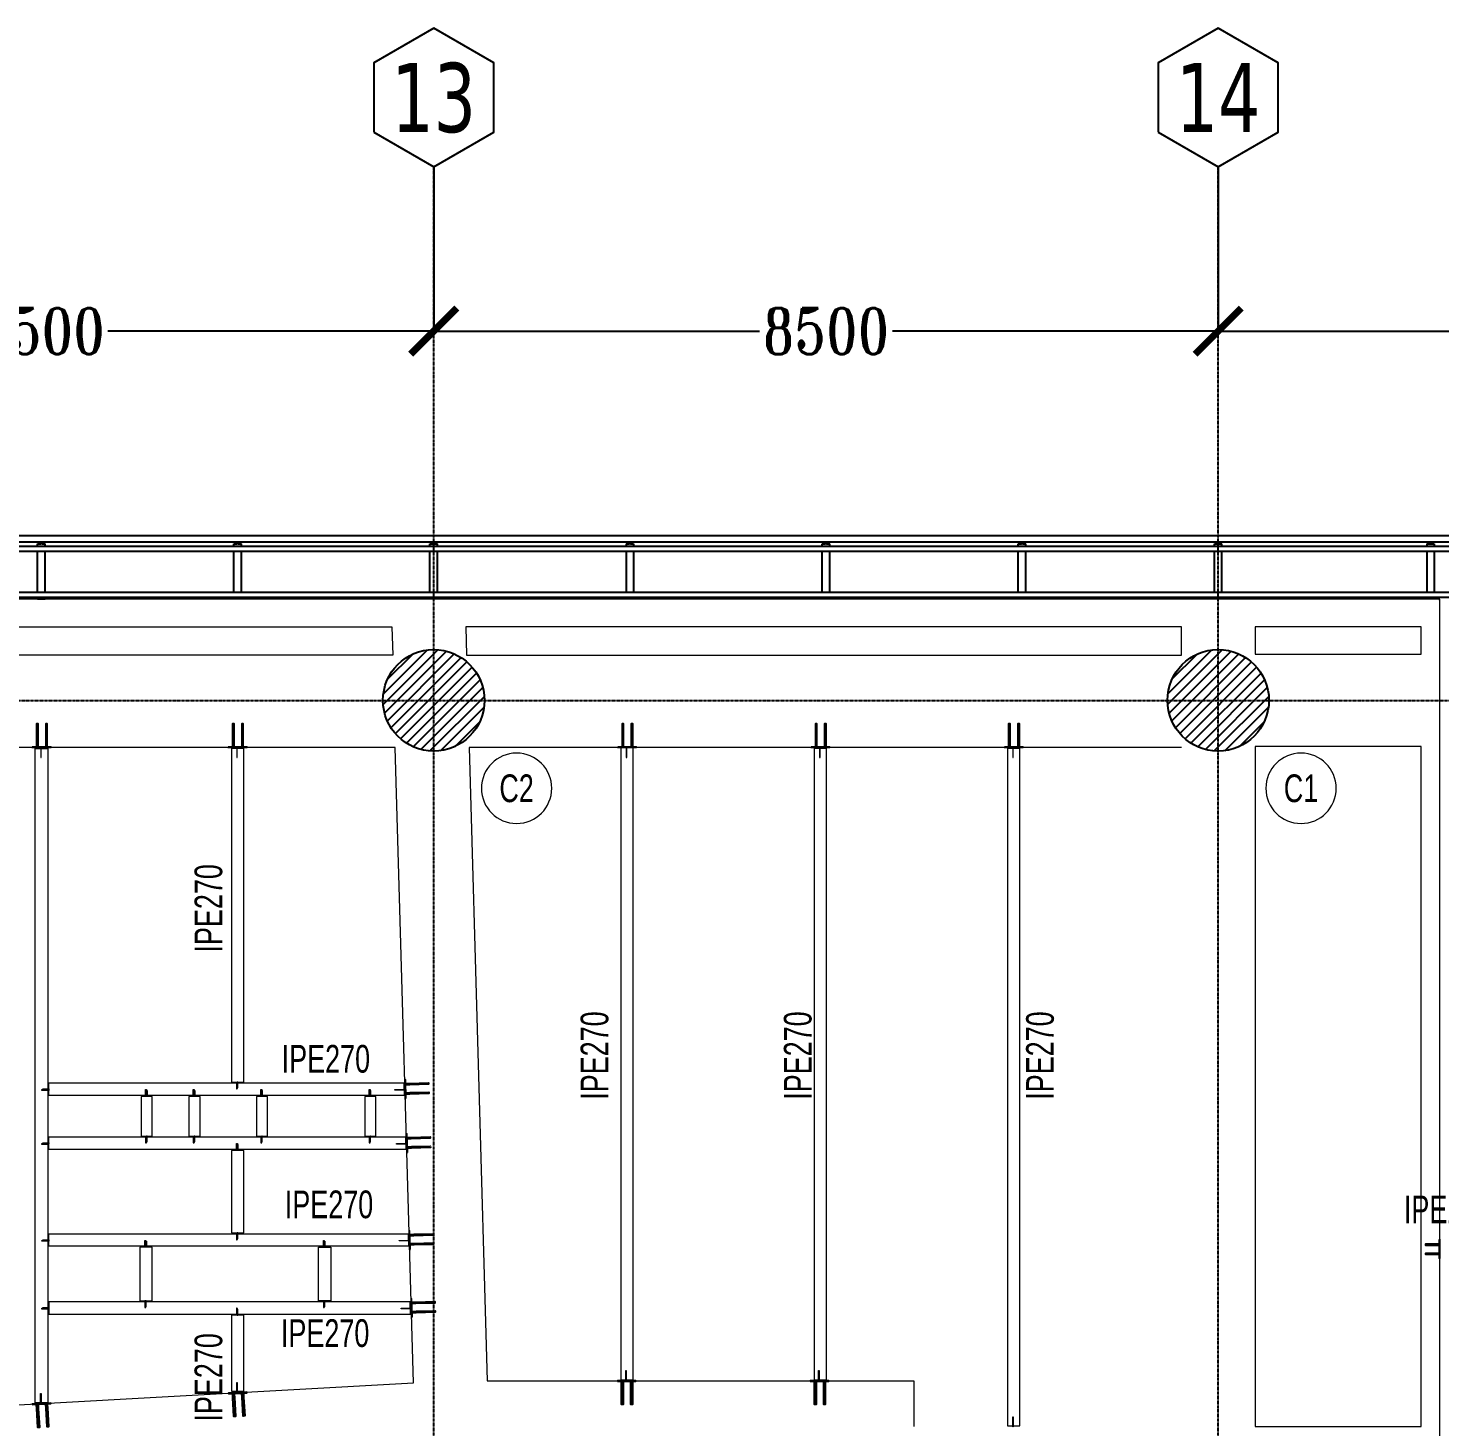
# Model space of a CAD drawing. Header units: millimetres. Extents: x -6598 to 74598, y -11659 to 33736.
# Drawn here: x 46606 to 61901, y 17631 to 32781 of the extents above; entities that cross this region are included whole.
import ezdxf
from ezdxf.enums import TextEntityAlignment as Align

# ---------------------------------------------------------------- set-up
doc = ezdxf.new("R2010")
doc.units = ezdxf.units.MM
doc.header["$LTSCALE"] = 0.95
doc.linetypes.add('DXK_LINE_DOT3', pattern=[5.9187, 2.979, -0.9799, 0.9799, -0.9799])
for name, color, linetype, lineweight in [('0-2', 250, 'Continuous', 5), ('E_COLUMNAS-4', 1, 'Continuous', 25), ('E_TEXTO', 3, 'Continuous', 9), ('E_VIGAS', 7, 'Continuous', 9), ('E_VIGAS-1', 5, 'Continuous', 25), ('E_VIGAS-2', 10, 'Continuous', 25), ('E_VIGAS-3', 5, 'Continuous', 25), ('HCB-VIGAS', 4, 'Continuous', 15)]:
    doc.layers.add(name, color=color, linetype=linetype, lineweight=lineweight)
for name, color, linetype in [('COTAS', 8, 'Continuous'), ('HCB-ACH_PANT', 253, 'Continuous'), ('HCB-EJES', 1, 'Continuous'), ('HCB-PLATINAS', 5, 'Continuous'), ('HCB-ROTULOS', 2, 'Continuous')]:
    doc.layers.add(name, color=color, linetype=linetype)
doc.styles.add('Arial Narrow', font='', dxfattribs={"width": 0.85, "height": 0.3})
doc.styles.add('ROMANT', font='romant.shx', dxfattribs={"width": 0.8})
doc.styles.add('VERDANA', font='verdana.ttf')
doc.styles.get('Arial Narrow').set_extended_font_data('Arial Narrow')
doc.dimstyles.new('1.125', dxfattribs={"dimscale": 0, "dimtxt": 500, "dimasz": 500, "dimexe": 4, "dimexo": 4, "dimgap": 15, "dimtad": 0, "dimdec": 0, "dimzin": 4, "dimdsep": 46, "dimtxsty": 'ROMANT', "dimblk": 'ARCHTICK', "dimcen": -10, "dimclrd": 256, "dimclrt": 3, "dimadec": 0, "dimazin": 0, "dimtfac": 1, "dimtdec": 0, "dimtix": 1, "dimtmove": 0, "dimatfit": 0, "dimldrblk": 'OBLIQUE', "dimfxl": 0.05, "dimtolj": 1, "dimtzin": 0, "dimarcsym": 0})

# ---------------------------------------------------------------- blocks, each defined once
blk = doc.blocks.new('_ArchTick')
at = {"color": 0, "linetype": 'ByBlock', "const_width": 0.15}
blk.add_lwpolyline([(-0.5, -0.5), (0.5, 0.5)], dxfattribs=at)
blk = doc.blocks.new('*D110')
at = {"layer": 'COTAS', "color": 0, "lineweight": -2, "transparency": 16777216}
for p, q in [((42500, 31277), (42500, 29496)), ((51000, 31277), (51000, 29496))]:
    blk.add_line(p, q, dxfattribs=at)
at = {"layer": 'COTAS', "lineweight": -2, "transparency": 16777216}
for p, q in [((42500, 29500), (46030, 29500)), ((51000, 29500), (47470, 29500))]:
    blk.add_line(p, q, dxfattribs=at)
at = {"layer": 'Defpoints', "color": 0, "transparency": 16777216}
for p in [(42500, 31281), (51000, 31281), (42500, 29500)]:
    blk.add_point(p, dxfattribs=at)
at = {"layer": 'COTAS', "lineweight": -2, "transparency": 16777216, "xscale": 500, "yscale": 500, "zscale": 500, "rotation": 180}
blk.add_blockref('_ArchTick', (42500, 29500), dxfattribs=at)
at = {"layer": 'COTAS', "lineweight": -2, "transparency": 16777216, "xscale": 500, "yscale": 500, "zscale": 500}
blk.add_blockref('_ArchTick', (51000, 29500), dxfattribs=at)
at = {"layer": 'COTAS', "color": 3, "transparency": 16777216, "insert": (46750, 29500), "char_height": 500, "attachment_point": 5, "style": 'ROMANT'}
blk.add_mtext('\\A1;8500', dxfattribs=at)
blk = doc.blocks.new('_Oblique')
at = {"color": 0, "linetype": 'ByBlock', "lineweight": -2}
blk.add_line((-0.5, -0.5), (0.5, 0.5), dxfattribs=at)
blk = doc.blocks.new('*D111')
at = {"layer": 'COTAS', "color": 0, "lineweight": -2, "transparency": 16777216}
for p, q in [((51000, 31277), (51000, 29496)), ((59500, 31277), (59500, 29496))]:
    blk.add_line(p, q, dxfattribs=at)
at = {"layer": 'COTAS', "lineweight": -2, "transparency": 16777216}
for p, q in [((51000, 29500), (54530, 29500)), ((59500, 29500), (55970, 29500))]:
    blk.add_line(p, q, dxfattribs=at)
at = {"layer": 'Defpoints', "color": 0, "transparency": 16777216}
for p in [(51000, 31281), (59500, 31281), (51000, 29500)]:
    blk.add_point(p, dxfattribs=at)
at = {"layer": 'COTAS', "lineweight": -2, "transparency": 16777216, "xscale": 500, "yscale": 500, "zscale": 500, "rotation": 180}
blk.add_blockref('_ArchTick', (51000, 29500), dxfattribs=at)
at = {"layer": 'COTAS', "lineweight": -2, "transparency": 16777216, "xscale": 500, "yscale": 500, "zscale": 500}
blk.add_blockref('_ArchTick', (59500, 29500), dxfattribs=at)
at = {"layer": 'COTAS', "color": 3, "transparency": 16777216, "insert": (55250, 29500), "char_height": 500, "attachment_point": 5, "style": 'ROMANT'}
blk.add_mtext('\\A1;8500', dxfattribs=at)
blk = doc.blocks.new('*D112')
at = {"layer": 'COTAS', "color": 0, "lineweight": -2, "transparency": 16777216}
for p, q in [((59500, 31277), (59500, 29496)), ((68000, 31277), (68000, 29496))]:
    blk.add_line(p, q, dxfattribs=at)
at = {"layer": 'COTAS', "lineweight": -2, "transparency": 16777216}
for p, q in [((59500, 29500), (63030, 29500)), ((68000, 29500), (64470, 29500))]:
    blk.add_line(p, q, dxfattribs=at)
at = {"layer": 'Defpoints', "color": 0, "transparency": 16777216}
for p in [(59500, 31281), (68000, 31281), (68000, 29500)]:
    blk.add_point(p, dxfattribs=at)
at = {"layer": 'COTAS', "lineweight": -2, "transparency": 16777216, "xscale": 500, "yscale": 500, "zscale": 500, "rotation": 180}
blk.add_blockref('_ArchTick', (59500, 29500), dxfattribs=at)
at = {"layer": 'COTAS', "lineweight": -2, "transparency": 16777216, "xscale": 500, "yscale": 500, "zscale": 500}
blk.add_blockref('_ArchTick', (68000, 29500), dxfattribs=at)
at = {"layer": 'COTAS', "color": 3, "transparency": 16777216, "insert": (63750, 29500), "char_height": 500, "attachment_point": 5, "style": 'ROMANT'}
blk.add_mtext('\\A1;8500', dxfattribs=at)
blk = doc.blocks.new('EST_SFM_VIGA-METALICA-SECCION-C - EST_SFM_VIGA-METALICA-UPN160-1604346-PLANTA TIPO PISO 18 A PISO 23')
at = {"layer": 'E_VIGAS-1'}
for p, q in [((30.11, 0.018), (-30.277, 0.018)), ((-30.272, -0.047), (30.104, -0.047))]:
    blk.add_line(p, q, dxfattribs=at)
blk = doc.blocks.new('EST_SFM_VIGA-METALICA-SECCION-C - EST_SFM_VIGA-METALICA-UPN100-1526554-PLANTA TIPO PISO 18 A PISO 23')
at = {"layer": 'E_VIGAS-2'}
for p, q in [((34.942, 0.018), (-34.929, 0.018)), ((-34.929, -0.032), (34.942, -0.032))]:
    blk.add_line(p, q, dxfattribs=at)
blk = doc.blocks.new('EST_SFM_VIGA-METALICA-SECCION-C - EST_SFM_VIGA-METALICA-UPN100-1526616-PLANTA TIPO PISO 18 A PISO 23')
at = {"layer": 'E_VIGAS-2'}
for p, q in [((34.044, 0.032), (-34.827, 0.032)), ((-34.827, -0.018), (34.044, -0.018))]:
    blk.add_line(p, q, dxfattribs=at)
blk = doc.blocks.new('DCTIB_CNI_EST_MOD-1A-FAC_0001_rvt-2-PLANTA TIPO PISO 18 A PISO 23')
at = {"layer": 'E_VIGAS-1'}
for p, q in [((-27.454, 167.859), (-27.426, 167.859)), ((-27.454, 167.858), (-27.454, 167.859)), ((-27.372, 167.858), (-27.454, 167.858)), ((-27.454, 167.83), (-27.454, 167.858)), ((-27.415, 167.864), (-27.415, 167.878)), ((-27.415, 167.859), (-27.415, 167.864)), ((-27.41, 167.878), (-27.41, 167.864)), ((-27.41, 167.864), (-27.41, 167.859)), ((-27.399, 167.859), (-27.372, 167.859)), ((-27.372, 167.859), (-27.372, 167.858)), ((-27.372, 167.83), (-27.372, 167.858)), ((-25.328, 167.859), (-25.3, 167.859)), ((-25.328, 167.858), (-25.328, 167.859)), ((-25.246, 167.858), (-25.328, 167.858)), ((-25.328, 167.83), (-25.328, 167.858)), ((-25.29, 167.864), (-25.29, 167.878)), ((-25.29, 167.859), (-25.29, 167.864)), ((-25.285, 167.878), (-25.285, 167.864)), ((-25.285, 167.864), (-25.285, 167.859)), ((-25.274, 167.859), (-25.246, 167.859)), ((-25.246, 167.859), (-25.246, 167.858)), ((-25.246, 167.83), (-25.246, 167.858)), ((-23.203, 167.859), (-23.175, 167.859)), ((-23.203, 167.858), (-23.203, 167.859)), ((-23.121, 167.858), (-23.203, 167.858)), ((-23.203, 167.83), (-23.203, 167.858)), ((-23.164, 167.864), (-23.164, 167.878)), ((-23.164, 167.859), (-23.164, 167.864)), ((-23.159, 167.878), (-23.159, 167.864)), ((-23.159, 167.864), (-23.159, 167.859)), ((-23.149, 167.859), (-23.121, 167.859)), ((-23.121, 167.859), (-23.121, 167.858)), ((-23.121, 167.83), (-23.121, 167.858)), ((-21.078, 167.858), (-21.078, 167.859)), ((-21.078, 167.859), (-21.05, 167.859)), ((-20.996, 167.858), (-21.078, 167.858)), ((-21.078, 167.858), (-21.078, 167.83)), ((-21.04, 167.864), (-21.04, 167.878)), ((-21.04, 167.859), (-21.04, 167.864)), ((-21.035, 167.878), (-21.035, 167.864)), ((-21.035, 167.864), (-21.035, 167.859)), ((-21.024, 167.859), (-20.996, 167.859)), ((-20.996, 167.859), (-20.996, 167.858)), ((-20.996, 167.858), (-20.996, 167.83)), ((-18.953, 167.859), (-18.925, 167.859)), ((-18.953, 167.858), (-18.953, 167.859)), ((-18.871, 167.858), (-18.953, 167.858)), ((-18.953, 167.83), (-18.953, 167.858)), ((-18.915, 167.864), (-18.915, 167.878)), ((-18.915, 167.859), (-18.915, 167.864)), ((-18.91, 167.878), (-18.91, 167.864)), ((-18.91, 167.864), (-18.91, 167.859)), ((-18.899, 167.859), (-18.871, 167.859)), ((-18.871, 167.859), (-18.871, 167.858)), ((-18.871, 167.83), (-18.871, 167.858)), ((-16.828, 167.859), (-16.8, 167.859)), ((-16.828, 167.858), (-16.828, 167.859)), ((-16.746, 167.858), (-16.828, 167.858)), ((-16.828, 167.83), (-16.828, 167.858)), ((-16.79, 167.864), (-16.79, 167.878)), ((-16.79, 167.859), (-16.79, 167.864)), ((-16.785, 167.878), (-16.785, 167.864)), ((-16.785, 167.864), (-16.785, 167.859)), ((-16.774, 167.859), (-16.746, 167.859)), ((-16.746, 167.859), (-16.746, 167.858)), ((-16.746, 167.83), (-16.746, 167.858)), ((-14.703, 167.859), (-14.675, 167.859)), ((-14.703, 167.858), (-14.703, 167.859)), ((-14.703, 167.858), (-14.621, 167.858)), ((-14.621, 167.858), (-14.703, 167.858)), ((-14.703, 167.83), (-14.703, 167.858)), ((-14.665, 167.864), (-14.665, 167.878)), ((-14.665, 167.859), (-14.665, 167.864)), ((-14.66, 167.878), (-14.66, 167.864)), ((-14.66, 167.864), (-14.66, 167.859)), ((-14.649, 167.859), (-14.621, 167.859)), ((-14.621, 167.859), (-14.621, 167.858)), ((-14.621, 167.83), (-14.621, 167.858)), ((-12.403, 167.858), (-12.403, 167.859)), ((-12.403, 167.859), (-12.375, 167.859)), ((-12.403, 167.858), (-12.321, 167.858)), ((-12.321, 167.858), (-12.403, 167.858)), ((-12.403, 167.858), (-12.403, 167.83)), ((-12.364, 167.864), (-12.364, 167.878)), ((-12.364, 167.859), (-12.364, 167.864)), ((-12.359, 167.878), (-12.359, 167.864)), ((-12.359, 167.864), (-12.359, 167.859)), ((-12.349, 167.859), (-12.321, 167.859)), ((-12.321, 167.859), (-12.321, 167.858)), ((-12.321, 167.858), (-12.321, 167.83)), ((-27.454, 167.33), (-27.454, 167.78)), ((-27.372, 167.33), (-27.372, 167.78)), ((-25.328, 167.33), (-25.328, 167.78)), ((-25.246, 167.33), (-25.246, 167.78)), ((-23.203, 167.33), (-23.203, 167.78)), ((-23.121, 167.33), (-23.121, 167.78)), ((-21.078, 167.78), (-21.078, 167.33)), ((-20.996, 167.78), (-20.996, 167.33)), ((-18.953, 167.33), (-18.953, 167.78)), ((-18.871, 167.33), (-18.871, 167.78)), ((-16.828, 167.33), (-16.828, 167.78)), ((-16.746, 167.33), (-16.746, 167.78)), ((-14.703, 167.33), (-14.703, 167.78)), ((-14.621, 167.33), (-14.621, 167.78)), ((-12.403, 167.78), (-12.403, 167.33)), ((-12.321, 167.78), (-12.321, 167.33)), ((-27.454, 167.26), (-27.454, 167.28)), ((-27.372, 167.26), (-27.454, 167.26)), ((-27.372, 167.26), (-27.372, 167.28)), ((-25.328, 167.263), (-25.328, 167.28)), ((-25.246, 167.263), (-25.328, 167.263)), ((-25.246, 167.263), (-25.246, 167.28)), ((-23.203, 167.263), (-23.203, 167.28)), ((-23.121, 167.263), (-23.203, 167.263)), ((-23.121, 167.263), (-23.121, 167.28)), ((-21.078, 167.28), (-21.078, 167.263)), ((-20.996, 167.263), (-21.078, 167.263)), ((-20.996, 167.28), (-20.996, 167.263)), ((-18.953, 167.263), (-18.953, 167.28)), ((-18.871, 167.263), (-18.953, 167.263)), ((-18.871, 167.263), (-18.871, 167.28)), ((-16.828, 167.263), (-16.828, 167.28)), ((-16.746, 167.263), (-16.828, 167.263)), ((-16.746, 167.263), (-16.746, 167.28)), ((-14.703, 167.263), (-14.703, 167.28)), ((-14.621, 167.263), (-14.703, 167.263)), ((-14.621, 167.263), (-14.621, 167.28)), ((-12.403, 167.28), (-12.403, 167.263)), ((-12.321, 167.263), (-12.403, 167.263)), ((-12.321, 167.28), (-12.321, 167.263))]:
    blk.add_line(p, q, dxfattribs=at)
for points, knots in [([(-27.415, 167.864), (-27.415, 167.863), (-27.415, 167.862), (-27.417, 167.86), (-27.419, 167.86), (-27.42, 167.859), (-27.421, 167.859), (-27.423, 167.859), (-27.424, 167.859), (-27.426, 167.859)], [0, 0, 0, 0, 0.285714, 0.428571, 0.571429, 0.678571, 0.732143, 0.785714, 1, 1, 1, 1]), ([(-27.426, 167.859), (-27.425, 167.859), (-27.423, 167.859), (-27.421, 167.859), (-27.419, 167.86), (-27.417, 167.86), (-27.415, 167.862), (-27.415, 167.863), (-27.415, 167.864)], [0, 0, 0, 0, 0.142857, 0.285714, 0.428571, 0.571429, 0.785714, 1, 1, 1, 1]), ([(-27.41, 167.864), (-27.41, 167.863), (-27.41, 167.862), (-27.408, 167.86), (-27.407, 167.86), (-27.405, 167.859), (-27.404, 167.859), (-27.402, 167.859), (-27.401, 167.859), (-27.399, 167.859)], [0, 0, 0, 0, 0.285714, 0.428571, 0.571429, 0.678571, 0.732143, 0.785714, 1, 1, 1, 1]), ([(-27.399, 167.859), (-27.4, 167.859), (-27.402, 167.859), (-27.404, 167.859), (-27.406, 167.86), (-27.408, 167.86), (-27.41, 167.862), (-27.41, 167.863), (-27.41, 167.864)], [0, 0, 0, 0, 0.142857, 0.285714, 0.428571, 0.571429, 0.785714, 1, 1, 1, 1]), ([(-25.29, 167.864), (-25.29, 167.863), (-25.29, 167.862), (-25.292, 167.86), (-25.293, 167.86), (-25.295, 167.859), (-25.296, 167.859), (-25.297, 167.859), (-25.299, 167.859), (-25.3, 167.859)], [0, 0, 0, 0, 0.285714, 0.428571, 0.571429, 0.678571, 0.732143, 0.785714, 1, 1, 1, 1]), ([(-25.3, 167.859), (-25.299, 167.859), (-25.298, 167.859), (-25.295, 167.859), (-25.293, 167.86), (-25.291, 167.86), (-25.29, 167.862), (-25.29, 167.863), (-25.29, 167.864)], [0, 0, 0, 0, 0.142857, 0.285714, 0.428571, 0.571429, 0.785714, 1, 1, 1, 1]), ([(-25.285, 167.864), (-25.285, 167.863), (-25.284, 167.862), (-25.283, 167.86), (-25.281, 167.86), (-25.28, 167.859), (-25.279, 167.859), (-25.277, 167.859), (-25.275, 167.859), (-25.274, 167.859)], [0, 0, 0, 0, 0.285714, 0.428571, 0.571429, 0.678571, 0.732143, 0.785714, 1, 1, 1, 1]), ([(-25.274, 167.859), (-25.275, 167.859), (-25.276, 167.859), (-25.279, 167.859), (-25.281, 167.86), (-25.283, 167.86), (-25.284, 167.862), (-25.285, 167.863), (-25.285, 167.864)], [0, 0, 0, 0, 0.142857, 0.285714, 0.428571, 0.571429, 0.785714, 1, 1, 1, 1]), ([(-23.164, 167.864), (-23.164, 167.863), (-23.165, 167.862), (-23.166, 167.86), (-23.168, 167.86), (-23.169, 167.859), (-23.17, 167.859), (-23.172, 167.859), (-23.174, 167.859), (-23.175, 167.859)], [0, 0, 0, 0, 0.285714, 0.428571, 0.571429, 0.678571, 0.732143, 0.785714, 1, 1, 1, 1]), ([(-23.175, 167.859), (-23.174, 167.859), (-23.173, 167.859), (-23.17, 167.859), (-23.168, 167.86), (-23.166, 167.86), (-23.165, 167.862), (-23.164, 167.863), (-23.164, 167.864)], [0, 0, 0, 0, 0.142857, 0.285714, 0.428571, 0.571429, 0.785714, 1, 1, 1, 1]), ([(-23.159, 167.864), (-23.159, 167.863), (-23.159, 167.862), (-23.157, 167.86), (-23.156, 167.86), (-23.154, 167.859), (-23.153, 167.859), (-23.152, 167.859), (-23.15, 167.859), (-23.149, 167.859)], [0, 0, 0, 0, 0.285714, 0.428571, 0.571429, 0.678571, 0.732143, 0.785714, 1, 1, 1, 1]), ([(-23.149, 167.859), (-23.15, 167.859), (-23.151, 167.859), (-23.154, 167.859), (-23.156, 167.86), (-23.158, 167.86), (-23.159, 167.862), (-23.159, 167.863), (-23.159, 167.864)], [0, 0, 0, 0, 0.142857, 0.285714, 0.428571, 0.571429, 0.785714, 1, 1, 1, 1]), ([(-21.05, 167.859), (-21.049, 167.859), (-21.048, 167.859), (-21.045, 167.859), (-21.043, 167.86), (-21.041, 167.86), (-21.04, 167.862), (-21.04, 167.863), (-21.04, 167.864)], [0, 0, 0, 0, 0.142857, 0.285714, 0.428571, 0.571429, 0.785714, 1, 1, 1, 1]), ([(-21.04, 167.864), (-21.04, 167.863), (-21.04, 167.862), (-21.042, 167.86), (-21.043, 167.86), (-21.045, 167.859), (-21.046, 167.859), (-21.047, 167.859), (-21.049, 167.859), (-21.05, 167.859)], [0, 0, 0, 0, 0.285714, 0.428571, 0.571429, 0.678571, 0.732143, 0.785714, 1, 1, 1, 1]), ([(-21.024, 167.859), (-21.025, 167.859), (-21.026, 167.859), (-21.029, 167.859), (-21.031, 167.86), (-21.033, 167.86), (-21.034, 167.862), (-21.035, 167.863), (-21.035, 167.864)], [0, 0, 0, 0, 0.142857, 0.285714, 0.428571, 0.571429, 0.785714, 1, 1, 1, 1]), ([(-21.035, 167.864), (-21.035, 167.863), (-21.034, 167.862), (-21.033, 167.86), (-21.031, 167.86), (-21.03, 167.859), (-21.029, 167.859), (-21.027, 167.859), (-21.025, 167.859), (-21.024, 167.859)], [0, 0, 0, 0, 0.285714, 0.428571, 0.571429, 0.678571, 0.732143, 0.785714, 1, 1, 1, 1]), ([(-18.915, 167.864), (-18.915, 167.863), (-18.915, 167.862), (-18.917, 167.86), (-18.918, 167.86), (-18.92, 167.859), (-18.921, 167.859), (-18.922, 167.859), (-18.924, 167.859), (-18.925, 167.859)], [0, 0, 0, 0, 0.285714, 0.428571, 0.571429, 0.678571, 0.732143, 0.785714, 1, 1, 1, 1]), ([(-18.925, 167.859), (-18.924, 167.859), (-18.923, 167.859), (-18.92, 167.859), (-18.918, 167.86), (-18.916, 167.86), (-18.915, 167.862), (-18.915, 167.863), (-18.915, 167.864)], [0, 0, 0, 0, 0.142857, 0.285714, 0.428571, 0.571429, 0.785714, 1, 1, 1, 1]), ([(-18.91, 167.864), (-18.91, 167.863), (-18.909, 167.862), (-18.908, 167.86), (-18.906, 167.86), (-18.905, 167.859), (-18.904, 167.859), (-18.902, 167.859), (-18.9, 167.859), (-18.899, 167.859)], [0, 0, 0, 0, 0.285714, 0.428571, 0.571429, 0.678571, 0.732143, 0.785714, 1, 1, 1, 1]), ([(-18.899, 167.859), (-18.9, 167.859), (-18.901, 167.859), (-18.904, 167.859), (-18.906, 167.86), (-18.908, 167.86), (-18.909, 167.862), (-18.91, 167.863), (-18.91, 167.864)], [0, 0, 0, 0, 0.142857, 0.285714, 0.428571, 0.571429, 0.785714, 1, 1, 1, 1]), ([(-16.79, 167.864), (-16.79, 167.863), (-16.79, 167.862), (-16.792, 167.86), (-16.793, 167.86), (-16.795, 167.859), (-16.796, 167.859), (-16.797, 167.859), (-16.799, 167.859), (-16.8, 167.859)], [0, 0, 0, 0, 0.285714, 0.428571, 0.571429, 0.678571, 0.732143, 0.785714, 1, 1, 1, 1]), ([(-16.8, 167.859), (-16.799, 167.859), (-16.798, 167.859), (-16.795, 167.859), (-16.793, 167.86), (-16.791, 167.86), (-16.79, 167.862), (-16.79, 167.863), (-16.79, 167.864)], [0, 0, 0, 0, 0.142857, 0.285714, 0.428571, 0.571429, 0.785714, 1, 1, 1, 1]), ([(-16.785, 167.864), (-16.785, 167.863), (-16.784, 167.862), (-16.783, 167.86), (-16.781, 167.86), (-16.78, 167.859), (-16.779, 167.859), (-16.777, 167.859), (-16.775, 167.859), (-16.774, 167.859)], [0, 0, 0, 0, 0.285714, 0.428571, 0.571429, 0.678571, 0.732143, 0.785714, 1, 1, 1, 1]), ([(-16.774, 167.859), (-16.775, 167.859), (-16.776, 167.859), (-16.779, 167.859), (-16.781, 167.86), (-16.783, 167.86), (-16.784, 167.862), (-16.785, 167.863), (-16.785, 167.864)], [0, 0, 0, 0, 0.142857, 0.285714, 0.428571, 0.571429, 0.785714, 1, 1, 1, 1]), ([(-14.665, 167.864), (-14.665, 167.863), (-14.665, 167.862), (-14.667, 167.86), (-14.668, 167.86), (-14.67, 167.859), (-14.671, 167.859), (-14.672, 167.859), (-14.674, 167.859), (-14.675, 167.859)], [0, 0, 0, 0, 0.285714, 0.428571, 0.571429, 0.678571, 0.732143, 0.785714, 1, 1, 1, 1]), ([(-14.675, 167.859), (-14.674, 167.859), (-14.673, 167.859), (-14.67, 167.859), (-14.668, 167.86), (-14.666, 167.86), (-14.665, 167.862), (-14.665, 167.863), (-14.665, 167.864)], [0, 0, 0, 0, 0.142857, 0.285714, 0.428571, 0.571429, 0.785714, 1, 1, 1, 1]), ([(-14.66, 167.864), (-14.66, 167.863), (-14.659, 167.862), (-14.658, 167.86), (-14.656, 167.86), (-14.655, 167.859), (-14.654, 167.859), (-14.652, 167.859), (-14.65, 167.859), (-14.649, 167.859)], [0, 0, 0, 0, 0.285714, 0.428571, 0.571429, 0.678571, 0.732143, 0.785714, 1, 1, 1, 1]), ([(-14.649, 167.859), (-14.65, 167.859), (-14.651, 167.859), (-14.654, 167.859), (-14.656, 167.86), (-14.658, 167.86), (-14.659, 167.862), (-14.66, 167.863), (-14.66, 167.864)], [0, 0, 0, 0, 0.142857, 0.285714, 0.428571, 0.571429, 0.785714, 1, 1, 1, 1]), ([(-12.375, 167.859), (-12.374, 167.859), (-12.373, 167.859), (-12.37, 167.859), (-12.368, 167.86), (-12.366, 167.86), (-12.365, 167.862), (-12.364, 167.863), (-12.364, 167.864)], [0, 0, 0, 0, 0.142857, 0.285714, 0.428571, 0.571429, 0.785714, 1, 1, 1, 1]), ([(-12.364, 167.864), (-12.364, 167.863), (-12.365, 167.862), (-12.366, 167.86), (-12.368, 167.86), (-12.369, 167.859), (-12.37, 167.859), (-12.372, 167.859), (-12.374, 167.859), (-12.375, 167.859)], [0, 0, 0, 0, 0.285714, 0.428571, 0.571429, 0.678571, 0.732143, 0.785714, 1, 1, 1, 1]), ([(-12.349, 167.859), (-12.35, 167.859), (-12.351, 167.859), (-12.354, 167.859), (-12.356, 167.86), (-12.358, 167.86), (-12.359, 167.862), (-12.359, 167.863), (-12.359, 167.864)], [0, 0, 0, 0, 0.142857, 0.285714, 0.428571, 0.571429, 0.785714, 1, 1, 1, 1]), ([(-12.359, 167.864), (-12.359, 167.863), (-12.359, 167.862), (-12.357, 167.86), (-12.356, 167.86), (-12.354, 167.859), (-12.353, 167.859), (-12.352, 167.859), (-12.35, 167.859), (-12.349, 167.859)], [0, 0, 0, 0, 0.285714, 0.428571, 0.571429, 0.678571, 0.732143, 0.785714, 1, 1, 1, 1])]:
    blk.add_open_spline(points, degree=3, knots=knots, dxfattribs=at)
for name, p in [('EST_SFM_VIGA-METALICA-SECCION-C - EST_SFM_VIGA-METALICA-UPN160-1604346-PLANTA TIPO PISO 18 A PISO 23', (-40.081, 167.925)), ('EST_SFM_VIGA-METALICA-SECCION-C - EST_SFM_VIGA-METALICA-UPN100-1526554-PLANTA TIPO PISO 18 A PISO 23', (-40.169, 167.812)), ('EST_SFM_VIGA-METALICA-SECCION-C - EST_SFM_VIGA-METALICA-UPN100-1526616-PLANTA TIPO PISO 18 A PISO 23', (-39.77, 167.298))]:
    blk.add_blockref(name, p, dxfattribs=at)
blk = doc.blocks.new('CNI_TAG COLUMNAS CONCRETO MARCA - CNI_COLUMNA CONCRETO-582370-PLANTA TIPO PISO 18 A PISO 23')
at = {"layer": 'E_TEXTO'}
for start, end in [(360, 180), (180, 360)]:
    blk.add_arc((0.00026, -0.00015), 0.00254, start, end, dxfattribs=at)

msp = doc.modelspace()

# ---------------------------------------------------------------- hatches: boundary and pattern name
at = {"layer": 'HCB-ACH_PANT'}
h = msp.add_hatch(dxfattribs=at)
h.set_pattern_fill('ANSI31', color=256, scale=25)
h.set_pattern_definition([(45, (38353.89, -3e-11), (-56.1266, 56.1266), [])])
edge = h.paths.add_edge_path()
edge.add_arc((51000.1, 25500), 550, 0, 360)
h = msp.add_hatch(dxfattribs=at)
h.set_pattern_fill('ANSI31', color=256, scale=25)
h.set_pattern_definition([(45, (46853.89, -3e-11), (-56.1266, 56.1266), [])])
edge = h.paths.add_edge_path()
edge.add_arc((59500.1, 25500), 550, 0, 360)

# ---------------------------------------------------------------- linework, layer by layer
at = {"layer": 'E_COLUMNAS-4'}
for centre in [(51000.1, 25500), (59500.1, 25500)]:
    msp.add_circle(centre, 550, dxfattribs=at)
at = {"layer": 'E_VIGAS', "color": 30, "true_color": 0xf26722}
for points in [[(6101, 26595.9), (6101.1, -1095.9), (61901.3, -1095.8), (61901.2, 26595.9)], [(42801, 25990.1), (42801, 26295.9), (50546.3, 26295.9), (50555, 25990.1)], [(51355.3, 25990.1), (59101.3, 25990.1), (59101.3, 26295.9), (51346.6, 26295.9)], [(59901.3, 26000), (61701.2, 26000), (61701.2, 26295.9), (59901.3, 26295.9)], [(42801, 24990.1), (42801, 17662.7), (50779.9, 18107), (50583.5, 24990.1)], [(59901.3, 25000), (59901.3, 17632.6), (61701.2, 17632.6), (61701.2, 25000)]]:
    msp.add_lwpolyline(points, close=True, dxfattribs=at)
msp.add_lwpolyline([(59101.3, 24990.1), (51383.9, 24990.1), (51579.6, 18130.2), (56201, 18130.2), (56201, 17632.6)], dxfattribs=at)
at = {"layer": 'E_VIGAS-3'}
msp.add_line((61891.4, 26595.9), (61900.3, 26595.9), dxfattribs=at)
at = {"layer": 'HCB-EJES', "linetype": 'DXK_LINE_DOT3'}
for p, q in [((51000.1, -5780.2), (51000.1, 31280.5)), ((59500.1, -5780.2), (59500.1, 31280.5)), ((-5098.2, 25500), (73098.4, 25500))]:
    msp.add_line(p, q, dxfattribs=at)
at = {"layer": 'HCB-PLATINAS', "color": 5}
for points in [[(46700.7, 24997.6), (46704.3, 24996.1), (46707.9, 24997.6), (46710, 24998.4), (46712.3, 25004.1), (46712.3, 25041.6), (46712.3, 25246.1), (46696.3, 25246.1), (46696.3, 25041.6), (46696.3, 25004.1), (46698.7, 24998.4)], [(46800.7, 24997.6), (46804.3, 24996.1), (46807.9, 24997.6), (46810, 24998.4), (46812.3, 25004.1), (46812.3, 25041.6), (46812.3, 25246.1), (46796.3, 25246.1), (46796.3, 25041.6), (46796.3, 25004.1), (46798.7, 24998.4)], [(48824.5, 24997.6), (48828.1, 24996.1), (48831.7, 24997.6), (48833.7, 24998.4), (48836.1, 25004.1), (48836.1, 25041.6), (48836.1, 25246.1), (48820.1, 25246.1), (48820.1, 25041.6), (48820.1, 25004.1), (48822.4, 24998.4)], [(48924.5, 24997.6), (48928.1, 24996.1), (48931.7, 24997.6), (48933.7, 24998.4), (48936.1, 25004.1), (48936.1, 25041.6), (48936.1, 25246.1), (48920.1, 25246.1), (48920.1, 25041.6), (48920.1, 25004.1), (48922.4, 24998.4)], [(53045.1, 24997.6), (53048.7, 24996.1), (53052.4, 24997.6), (53054.4, 24998.4), (53056.7, 25004.1), (53056.7, 25041.6), (53056.7, 25246.1), (53040.7, 25246.1), (53040.7, 25041.6), (53040.7, 25004.1), (53043.1, 24998.4)], [(53145.1, 24997.6), (53148.7, 24996.1), (53152.4, 24997.6), (53154.4, 24998.4), (53156.7, 25004.1), (53156.7, 25041.6), (53156.7, 25246.1), (53140.7, 25246.1), (53140.7, 25041.6), (53140.7, 25004.1), (53143.1, 24998.4)], [(55139.5, 24997.6), (55143.1, 24996.1), (55146.8, 24997.6), (55148.8, 24998.4), (55151.1, 25004.1), (55151.1, 25041.6), (55151.1, 25246.1), (55135.1, 25246.1), (55135.1, 25041.6), (55135.1, 25004.1), (55137.5, 24998.4)], [(55239.5, 24997.6), (55243.1, 24996.1), (55246.8, 24997.6), (55248.8, 24998.4), (55251.1, 25004.1), (55251.1, 25041.6), (55251.1, 25246.1), (55235.1, 25246.1), (55235.1, 25041.6), (55235.1, 25004.1), (55237.5, 24998.4)], [(57233.8, 24997.6), (57237.5, 24996.1), (57241.1, 24997.6), (57243.1, 24998.4), (57245.5, 25004.1), (57245.5, 25041.6), (57245.5, 25246.1), (57229.5, 25246.1), (57229.5, 25041.6), (57229.5, 25004.1), (57231.8, 24998.4)], [(57333.8, 24997.6), (57337.5, 24996.1), (57341.1, 24997.6), (57343.1, 24998.4), (57345.5, 25004.1), (57345.5, 25041.6), (57345.5, 25246.1), (57329.5, 25246.1), (57329.5, 25041.6), (57329.5, 25004.1), (57331.8, 24998.4)], [(50695.3, 21338.3), (50693.7, 21341.9), (50695.1, 21345.6), (50695.9, 21347.6), (50701.5, 21350.1), (50739, 21351.3), (50943.4, 21357.5), (50943.8, 21341.5), (50739.4, 21335.3), (50702, 21334.1), (50696.2, 21336.3)], [(50698.4, 21238.4), (50696.8, 21241.9), (50698.1, 21245.6), (50698.9, 21247.7), (50704.5, 21250.2), (50742, 21251.3), (50946.4, 21257.5), (50946.9, 21241.5), (50742.5, 21235.3), (50705, 21234.2), (50699.3, 21236.4)], [(50698.4, 21238.4), (50696.8, 21241.9), (50698.1, 21245.6), (50698.9, 21247.7), (50704.5, 21250.2), (50742, 21251.3), (50946.4, 21257.5), (50946.9, 21241.5), (50742.5, 21235.3), (50705, 21234.2), (50699.3, 21236.4)], [(50711.9, 20753.2), (50710.3, 20756.8), (50711.7, 20760.5), (50712.5, 20762.5), (50718.1, 20765), (50755.6, 20766.1), (50960, 20771.9), (50960.5, 20755.9), (50756, 20750.1), (50718.6, 20749), (50712.8, 20751.2)], [(50714.8, 20653.3), (50713.2, 20656.8), (50714.6, 20660.5), (50715.4, 20662.6), (50721, 20665.1), (50758.4, 20666.1), (50962.9, 20672), (50963.3, 20656), (50758.9, 20650.1), (50721.4, 20649.1), (50715.7, 20651.3)], [(50714.8, 20653.3), (50713.2, 20656.8), (50714.6, 20660.5), (50715.4, 20662.6), (50721, 20665.1), (50758.4, 20666.1), (50962.9, 20672), (50963.3, 20656), (50758.9, 20650.1), (50721.4, 20649.1), (50715.7, 20651.3)], [(50741.9, 19703.9), (50740.3, 19707.5), (50741.7, 19711.2), (50742.5, 19713.2), (50748, 19715.7), (50785.5, 19716.8), (50989.9, 19722.6), (50990.4, 19706.6), (50786, 19700.8), (50748.5, 19699.7), (50742.8, 19701.9)], [(50744.7, 19604), (50743.1, 19607.5), (50744.5, 19611.2), (50745.3, 19613.3), (50750.9, 19615.8), (50788.4, 19616.8), (50992.8, 19622.7), (50993.3, 19606.7), (50788.8, 19600.8), (50751.4, 19599.8), (50745.6, 19601.9)], [(50744.7, 19604), (50743.1, 19607.5), (50744.5, 19611.2), (50745.3, 19613.3), (50750.9, 19615.8), (50788.4, 19616.8), (50992.8, 19622.7), (50993.3, 19606.7), (50788.8, 19600.8), (50751.4, 19599.8), (50745.6, 19601.9)], [(61893.7, 19607.7), (61895.2, 19604), (61893.7, 19600.4), (61892.8, 19598.4), (61887.2, 19596), (61849.7, 19596), (61751.2, 19596), (61751.2, 19612), (61849.7, 19612), (61887.2, 19612), (61892.8, 19609.7)], [(61893.7, 19507.7), (61895.2, 19504), (61893.7, 19500.4), (61892.8, 19498.4), (61887.2, 19496), (61849.7, 19496), (61751.2, 19496), (61751.2, 19512), (61849.7, 19512), (61887.2, 19512), (61892.8, 19509.7)], [(50762.9, 18968.9), (50761.2, 18972.4), (50762.6, 18976.1), (50763.4, 18978.2), (50769, 18980.7), (50806.5, 18981.7), (51010.9, 18987.6), (51011.4, 18971.6), (50807, 18965.7), (50769.5, 18964.7), (50763.8, 18966.9)], [(50766, 18868.9), (50764.4, 18872.5), (50765.8, 18876.2), (50766.5, 18878.2), (50772.1, 18880.7), (50809.6, 18881.9), (51014, 18888.1), (51014.5, 18872.1), (50810.1, 18865.9), (50772.6, 18864.8), (50766.9, 18866.9)], [(50766, 18868.9), (50764.4, 18872.5), (50765.8, 18876.2), (50766.5, 18878.2), (50772.1, 18880.7), (50809.6, 18881.9), (51014, 18888.1), (51014.5, 18872.1), (50810.1, 18865.9), (50772.6, 18864.8), (50766.9, 18866.9)], [(53040.5, 18122.7), (53044.2, 18124.2), (53047.8, 18122.7), (53049.8, 18121.8), (53052.2, 18116.2), (53052.2, 18078.7), (53052.2, 17874.2), (53036.2, 17874.2), (53036.2, 18078.7), (53036.2, 18116.2), (53038.5, 18121.8)], [(53140.5, 18122.7), (53144.2, 18124.2), (53147.8, 18122.7), (53149.8, 18121.8), (53152.2, 18116.2), (53152.2, 18078.7), (53152.2, 17874.2), (53136.2, 17874.2), (53136.2, 18078.7), (53136.2, 18116.2), (53138.5, 18121.8)], [(55130.5, 18122.7), (55134.2, 18124.2), (55137.8, 18122.7), (55139.8, 18121.8), (55142.2, 18116.2), (55142.2, 18078.7), (55142.2, 17874.2), (55126.2, 17874.2), (55126.2, 18078.7), (55126.2, 18116.2), (55128.5, 18121.8)], [(55230.5, 18122.7), (55234.2, 18124.2), (55237.8, 18122.7), (55239.8, 18121.8), (55242.2, 18116.2), (55242.2, 18078.7), (55242.2, 17874.2), (55226.2, 17874.2), (55226.2, 18078.7), (55226.2, 18116.2), (55228.5, 18121.8)], [(48826.1, 17990.7), (48829.7, 17992.4), (48833.4, 17991.1), (48835.4, 17990.4), (48838.1, 17984.9), (48840.2, 17947.4), (48851.5, 17743.2), (48835.6, 17742.4), (48824.2, 17946.5), (48822.1, 17984), (48824.1, 17989.8)], [(48926, 17996.3), (48929.5, 17998), (48933.2, 17996.7), (48935.3, 17996), (48937.9, 17990.4), (48940, 17953), (48951.4, 17748.8), (48935.4, 17747.9), (48924, 17952.1), (48922, 17989.5), (48924, 17995.3)], [(46701.2, 17872.4), (46704.7, 17874.1), (46708.4, 17872.8), (46710.5, 17872.1), (46713.1, 17866.5), (46715.2, 17829.1), (46726.6, 17624.9), (46710.6, 17624), (46699.2, 17828.2), (46697.2, 17865.7), (46699.2, 17871.4)], [(46801, 17877.9), (46804.5, 17879.6), (46808.2, 17878.3), (46810.3, 17877.6), (46813, 17872.1), (46815.1, 17834.7), (46826.4, 17630.5), (46810.5, 17629.6), (46799.1, 17833.8), (46797, 17871.2), (46799, 17877)]]:
    msp.add_lwpolyline(points, close=True, dxfattribs=at)
at = {"layer": 'HCB-PLATINAS', "color": 4}
for points in [[(46650.2, 24996.1), (46850.2, 24996.1), (46850.2, 24990.1), (46650.2, 24990.1)], [(48774, 24996.1), (48974, 24996.1), (48974, 24990.1), (48774, 24990.1)], [(52994.6, 24996.1), (53194.6, 24996.1), (53194.6, 24990.1), (52994.6, 24990.1)], [(55089, 24996.1), (55289, 24996.1), (55289, 24990.1), (55089, 24990.1)], [(57183.4, 24996.1), (57383.4, 24996.1), (57383.4, 24990.1), (57183.4, 24990.1)], [(50698.4, 21187.9), (50692.3, 21387.8), (50686.3, 21387.6), (50692.4, 21187.7)], [(50714.7, 20602.8), (50709, 20802.7), (50703, 20802.5), (50708.7, 20602.6)], [(50744.7, 19553.5), (50739, 19753.4), (50733, 19753.2), (50738.7, 19553.3)], [(61895.2, 19658.1), (61895.2, 19458.1), (61901.2, 19458.1), (61901.2, 19658.1)], [(50765.6, 18818.4), (50759.9, 19018.3), (50753.9, 19018.2), (50759.6, 18818.2)], [(52990.1, 18124.2), (53190.1, 18124.2), (53190.1, 18130.2), (52990.1, 18130.2)], [(55080.1, 18124.2), (55280.1, 18124.2), (55280.1, 18130.2), (55080.1, 18130.2)], [(48775.6, 17989.4), (48975.3, 18000.5), (48975, 18006.5), (48775.3, 17995.4)], [(46650.7, 17871.1), (46850.4, 17882.2), (46850, 17888.2), (46650.4, 17877.1)]]:
    msp.add_lwpolyline(points, close=True, dxfattribs=at)
at = {"layer": 'HCB-ROTULOS'}
for points in [[(50350.6, 31655.5), (51000.1, 31280.5), (51649.6, 31655.5), (51649.6, 32405.5), (51000.1, 32780.5), (50350.6, 32405.5)], [(58850.6, 31655.5), (59500.1, 31280.5), (60149.6, 31655.5), (60149.6, 32405.5), (59500.1, 32780.5), (58850.6, 32405.5)]]:
    msp.add_lwpolyline(points, close=True, dxfattribs=at)
at = {"layer": 'HCB-VIGAS'}
for points in [[(46682.5, 24980.1), (46817.5, 24980.1), (46817.5, 17895.8), (46682.7, 17888.9)], [(46740.9, 24990.1), (46740.9, 24880.1), (46746.9, 24880.1), (46746.9, 24990.1)], [(48807.5, 21365.2), (48942.5, 21365.2), (48942.5, 24980.1), (48807.5, 24980.1)], [(48864.7, 24990.1), (48864.7, 24880.1), (48870.7, 24880.1), (48870.7, 24990.1)], [(53027.1, 18140.2), (53162.1, 18140.2), (53162.1, 24985), (53027.1, 24985)], [(53085.3, 24990.1), (53085.3, 24880.1), (53091.3, 24880.1), (53091.3, 24990.1)], [(55121.5, 18140.2), (55256.5, 18140.2), (55256.5, 24980.1), (55121.5, 24980.1)], [(55179.7, 24990.1), (55179.7, 24880.1), (55185.7, 24880.1), (55185.7, 24990.1)], [(57215.9, 17640.2), (57350.9, 17640.2), (57351, 24980.1), (57216, 24980.1)], [(57274.1, 24990.1), (57274.1, 24880.1), (57280.1, 24880.1), (57280.1, 24990.1)], [(46827.5, 21284.4), (46827.5, 21274.4), (46753.3, 21274.4), (46753.3, 21284.4)], [(46827.5, 21291), (46827.5, 21284.4), (46763.3, 21284.4), (46763.3, 21291)], [(50681.1, 21220.2), (46827.5, 21220.2), (46827.5, 21355.2), (50677.3, 21355.2)], [(47887.1, 21220.2), (47877.1, 21220.2), (47877.1, 21284.5), (47887.1, 21284.5)], [(47893.3, 21210.3), (47887.1, 21210.3), (47887.1, 21274.5), (47893.3, 21274.5)], [(48404.3, 21220.2), (48394.3, 21220.2), (48394.3, 21284.4), (48404.3, 21284.4)], [(48410.5, 21210.2), (48404.3, 21210.2), (48404.3, 21274.4), (48410.5, 21274.4)], [(48871.8, 21355.2), (48861.8, 21355.2), (48861.8, 21291), (48871.8, 21291)], [(48878.4, 21365.2), (48871.8, 21365.2), (48871.8, 21301), (48878.4, 21301)], [(49136, 21220.4), (49126, 21220.4), (49126, 21284.4), (49136, 21284.4)], [(49142.2, 21210.2), (49136, 21210.2), (49136, 21274.4), (49142.2, 21274.4)], [(50309.4, 21220.2), (50299.4, 21220.2), (50299.4, 21284.4), (50309.4, 21284.4)], [(50315.7, 21210.2), (50309.5, 21210.2), (50309.4, 21274.1), (50315.6, 21274.1)], [(50689.3, 21284.4), (50689.6, 21278.3), (50579.3, 21278.4), (50579.3, 21284.4)], [(47830.2, 20780.4), (47950.2, 20780.4), (47950.2, 21210.2), (47830.2, 21210.2)], [(48347.5, 20780.5), (48467.5, 20780.5), (48467.5, 21210.2), (48347.5, 21210.2)], [(49079.1, 20780.6), (49199.1, 20780.6), (49199.1, 21210.2), (49079.1, 21210.2)], [(50252.6, 20780.9), (50372.6, 20780.9), (50372.6, 21210.2), (50252.6, 21210.2)], [(46817.5, 20699.4), (46817.5, 20689.4), (46753.3, 20689.4), (46753.3, 20699.4)], [(46828.6, 20706), (46828.6, 20699.4), (46764.3, 20699.4), (46764.3, 20706)], [(50697.8, 20635.9), (46828.6, 20635.2), (46828.6, 20770.2), (50693.9, 20770.9)], [(47887, 20770.4), (47877, 20770.4), (47877, 20706.2), (47887, 20706.2)], [(47893.2, 20780.4), (47887, 20780.4), (47887, 20716.2), (47893.2, 20716.2)], [(48404.3, 20770.5), (48394.3, 20770.5), (48394.3, 20706.3), (48404.3, 20706.3)], [(48410.5, 20780.5), (48404.3, 20780.5), (48404.3, 20716.3), (48410.5, 20716.3)], [(48872, 20635.6), (48862, 20635.6), (48862, 20699.3), (48872, 20699.3)], [(48878.2, 20625.6), (48872, 20625.6), (48872, 20689.3), (48878.2, 20689.3)], [(49136, 20770.6), (49126, 20770.6), (49126, 20706), (49136, 20706)], [(49142.2, 20780.7), (49136, 20780.7), (49136, 20716.4), (49142.2, 20716.4)], [(50309.4, 20770.8), (50299.4, 20770.8), (50299.4, 20706), (50309.4, 20706)], [(50315.6, 20780.9), (50309.4, 20780.9), (50309.4, 20716.6), (50315.6, 20716.6)], [(50706.1, 20699.3), (50706.1, 20693.3), (50596.1, 20693.3), (50596.1, 20699.3)], [(48807.5, 19730.9), (48942.5, 19730.9), (48942.5, 20625.6), (48807.5, 20625.6)], [(48878.4, 19730.9), (48871.8, 19730.9), (48871.8, 19666.7), (48878.4, 19666.7)], [(46827.5, 19650.1), (46827.5, 19640.1), (46753.3, 19640.1), (46753.3, 19650.1)], [(46827.5, 19656.7), (46827.5, 19650.1), (46763.3, 19650.1), (46763.3, 19656.7)], [(46827.5, 19720.9), (50723.9, 19720.9), (50727.7, 19585.9), (46827.5, 19585.9)], [(47878.9, 19585.9), (47868.9, 19585.9), (47868.9, 19650.1), (47878.9, 19650.1)], [(47886.6, 19575.9), (47878.9, 19575.9), (47878.9, 19640), (47886.6, 19640)], [(48871.8, 19720.9), (48861.8, 19720.9), (48861.8, 19656.7), (48871.8, 19656.7)], [(49813.8, 19585.9), (49803.8, 19585.9), (49803.8, 19650), (49813.8, 19650)], [(49821.6, 19575.9), (49813.8, 19575.9), (49813.8, 19640.1), (49821.6, 19640.1)], [(50735.9, 19650.2), (50736.1, 19644.2), (50626.1, 19644.2), (50626.1, 19650.2)], [(47815.2, 18995.9), (47950.2, 18995.9), (47950.2, 19575.9), (47815.2, 19575.9)], [(49750.2, 19575.9), (49885.2, 19575.9), (49885.2, 18995.9), (49750.2, 18995.9)], [(46827.5, 18850.9), (50748.7, 18850.9), (50744.9, 18985.9), (46827.5, 18985.9)], [(47879.5, 18995.9), (47869.5, 18995.9), (47869.5, 18921.7), (47879.5, 18921.7)], [(47885.7, 18995.9), (47879.5, 18995.9), (47879.5, 18931.7), (47885.7, 18931.7)], [(49814.4, 18995.9), (49804.4, 18995.9), (49804.4, 18921.7), (49814.4, 18921.7)], [(49820.6, 18995.9), (49814.4, 18995.9), (49814.4, 18931.7), (49820.6, 18931.7)], [(46817.5, 18915.1), (46817.5, 18905.1), (46753.3, 18905.1), (46753.3, 18915.1)], [(46827.5, 18921.7), (46827.5, 18915.1), (46763.3, 18915.1), (46763.3, 18921.7)], [(48807.5, 18017.4), (48942.5, 18017.4), (48942.5, 18840.9), (48807.5, 18840.9)], [(48871.8, 18915.1), (48861.8, 18915.1), (48861.8, 18850.9), (48871.8, 18850.9)], [(48871.8, 18840.9), (48878.4, 18840.9), (48878.4, 18905.1), (48871.8, 18905.1)], [(50756.9, 18915.1), (50757.1, 18909.1), (50646.6, 18909.1), (50646.6, 18915.1)], [(53080.8, 18130.2), (53080.8, 18240.2), (53086.8, 18240.2), (53086.8, 18130.2)], [(55170.8, 18130.2), (55170.8, 18240.2), (55176.8, 18240.2), (55176.8, 18130.2)], [(48865.8, 18000.4), (48865.8, 18111), (48871.8, 18111), (48871.8, 18000.8)], [(46740.7, 17882.1), (46740.7, 17992.6), (46746.7, 17992.6), (46746.7, 17882.4)], [(57274.1, 17630.2), (57274.1, 17740.2), (57280.1, 17740.2), (57280.1, 17630.2)]]:
    msp.add_lwpolyline(points, close=True, dxfattribs=at)
for points in [[(48807.6, 17997.2), (48807.6, 17997.2)], [(46682.7, 17878.9), (46682.7, 17878.9)]]:
    msp.add_lwpolyline(points, dxfattribs=at)

# ---------------------------------------------------------------- block references
at = {"layer": '0-2', "xscale": 999.9999999999983, "yscale": 999.9999999999983, "zscale": 999.9999999999983}
msp.add_blockref('DCTIB_CNI_EST_MOD-1A-FAC_0001_rvt-2-PLANTA TIPO PISO 18 A PISO 23', (74162.2, -140662.4), dxfattribs=at)
at = {"layer": 'E_TEXTO', "xscale": 149999.9999999996, "yscale": 149999.9999999996, "zscale": 149999.9999999996}
for p in [(51858.7, 24569.9), (60358.7, 24569.9)]:
    msp.add_blockref('CNI_TAG COLUMNAS CONCRETO MARCA - CNI_COLUMNA CONCRETO-582370-PLANTA TIPO PISO 18 A PISO 23', p, dxfattribs=at)

# ---------------------------------------------------------------- texts
at = {"layer": 'E_TEXTO', "style": 'Arial Narrow', "width": 0.85}
for s, p in [('C2', (51897.8, 24547.6)), ('C1', (60397.8, 24547.6))]:
    msp.add_text(s, height=300, dxfattribs=at).set_placement(p, align=Align.MIDDLE_CENTER)
for rotation, p in [(90, (48708.3, 23246.8)), (90, (52891.8, 21652.1)), (90, (55094.1, 21652.1)), (90, (57719, 21652.1)), (0.0001, (49831.1, 21467.4)), (0.0001, (49865.2, 19890.4)), (0.0001, (49823.3, 18496)), (90, (48708.3, 18166))]:
    msp.add_text('IPE270', height=300, rotation=rotation, dxfattribs=at).set_placement(p, align=Align.CENTER)
msp.add_text('IPE270', height=300, dxfattribs=at).set_placement((61991.6, 19836.1), align=Align.CENTER)
at = {"layer": 'HCB-ROTULOS', "color": 4, "style": 'VERDANA', "width": 0.7}
for s, p in [('13', (51000.1, 32030.5)), ('14', (59500.1, 32030.5))]:
    msp.add_text(s, height=750, dxfattribs=at).set_placement(p, align=Align.MIDDLE_CENTER)

# ---------------------------------------------------------------- dimensions: what is measured, and where the dimension line sits
at = {"layer": 'COTAS'}
for base, p1, p2, picture, middle in [((42500.1, 29500.4), (51000.1, 31280.5), (42500.1, 31280.5), '*D110', (46750.1, 29500.4)), ((51000.1, 29500.4), (59500.1, 31280.5), (51000.1, 31280.5), '*D111', (55250.1, 29500.4))]:
    dim = msp.add_linear_dim(base=base, p1=p1, p2=p2, dimstyle='1.125', override={"dimscale": 1}, dxfattribs=at)
    dim.commit()
    dim.dimension.update_dxf_attribs({"geometry": picture, "text_midpoint": middle})
dim = msp.add_linear_dim(base=(68000.1, 29500.4), p1=(59500.1, 31280.5), p2=(68000.1, 31280.5), angle=180, dimstyle='1.125', override={"dimscale": 1}, dxfattribs=at)
dim.commit()
dim.dimension.update_dxf_attribs({"geometry": '*D112', "text_midpoint": (63750.1, 29500.4)})

doc.saveas('drawing.dxf')
